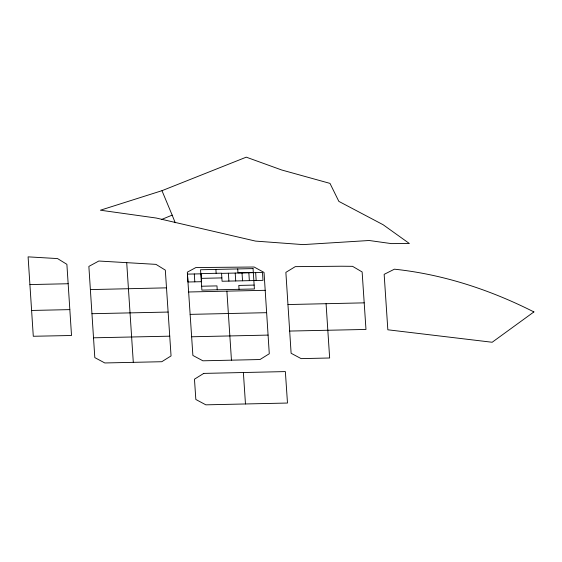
<?xml version="1.0" encoding="UTF-8"?>
<svg xmlns="http://www.w3.org/2000/svg" width="562" height="562" viewBox="0 0 562 562"><rect width="100%" height="100%" fill="white"/><g stroke="black" fill="none" stroke-linecap="round" stroke-linejoin="round"><path stroke-width="0.84" d="M161.744 219.412L172.162 215.127L161.975 190.687L100.394 210.209L156.292 218.042L255.527 241.098L303.066 244.611L369.185 240.501L391.349 243.613L409.368 243.508L383.115 224.73L338.851 201.386L329.985 183.388L281.724 169.998L246.268 157.163L161.975 190.687M90.377 289.592L166.5 287.849L171.052 355.922L161.786 361.717L104.813 362.961L94.809 357.615L88.866 266.409L98.828 261.021L155.983 264.372L165.319 270.125L166.5 287.849M200.803 273.638L221.547 273.181L222.081 281.246L262.995 280.354L262.482 272.479L221.561 273.371M253.314 272.486L237.965 272.823L237.712 268.938M201.105 273.82L187.462 274.123L187.982 281.998L201.618 281.695L201.091 273.631M201.4 278.352L221.857 277.909M29.919 284.576L68.157 283.74L71.514 335.493L33.291 336.273L28.1 256.855L57.542 258.576L66.885 264.33L68.157 283.74M201.625 286.234L216.974 285.896L217.227 289.781M254.143 285.089L238.794 285.419L239.054 289.304M188.642 291.987L265.194 290.308L269.282 353.751L259.995 359.532L202.903 360.804L192.885 355.444L187.308 272.184L195.857 267.554L254.129 267.013L264.035 272.444L265.194 290.308M287.955 304.548L364.197 302.855M31.613 310.456L69.814 309.62M91.957 313.708L168.122 312.058M190.146 314.369L266.641 312.683M289.669 331.06L365.974 329.444L362.132 271.952L352.557 266.332L341.478 266.226L295.268 266.648L285.868 272.366L291.116 353.266L301.134 358.626L329.648 357.994L326.072 303.712M93.517 337.811L169.738 336.174M191.635 336.779L268.088 335.093M172.162 215.127L175.239 222.763M255.661 272.626L256.174 280.501M248.84 272.774L249.359 280.649M242.018 272.928L242.538 280.803M243.381 372.515L245.468 403.966M235.204 273.076L235.717 280.951M228.383 273.223L228.896 281.098M226.893 291.144L231.453 360.165M215.892 269.416L216.145 273.301M194.283 273.968L194.803 281.843M126.717 262.658L133.299 362.342M533.9 311.924L492.172 342.258L387.836 329.789L384.155 274.347L394.44 269.184C443.2 274.326 490.261 289.83 533.9 311.924M203.753 373.4L194.466 379.181L195.836 399.477L205.854 404.837L287.484 403.038L285.363 371.587L203.753 373.4M253.062 268.601L200.543 269.753L201.884 290.118L254.396 288.973L253.062 268.601"/></g></svg>
